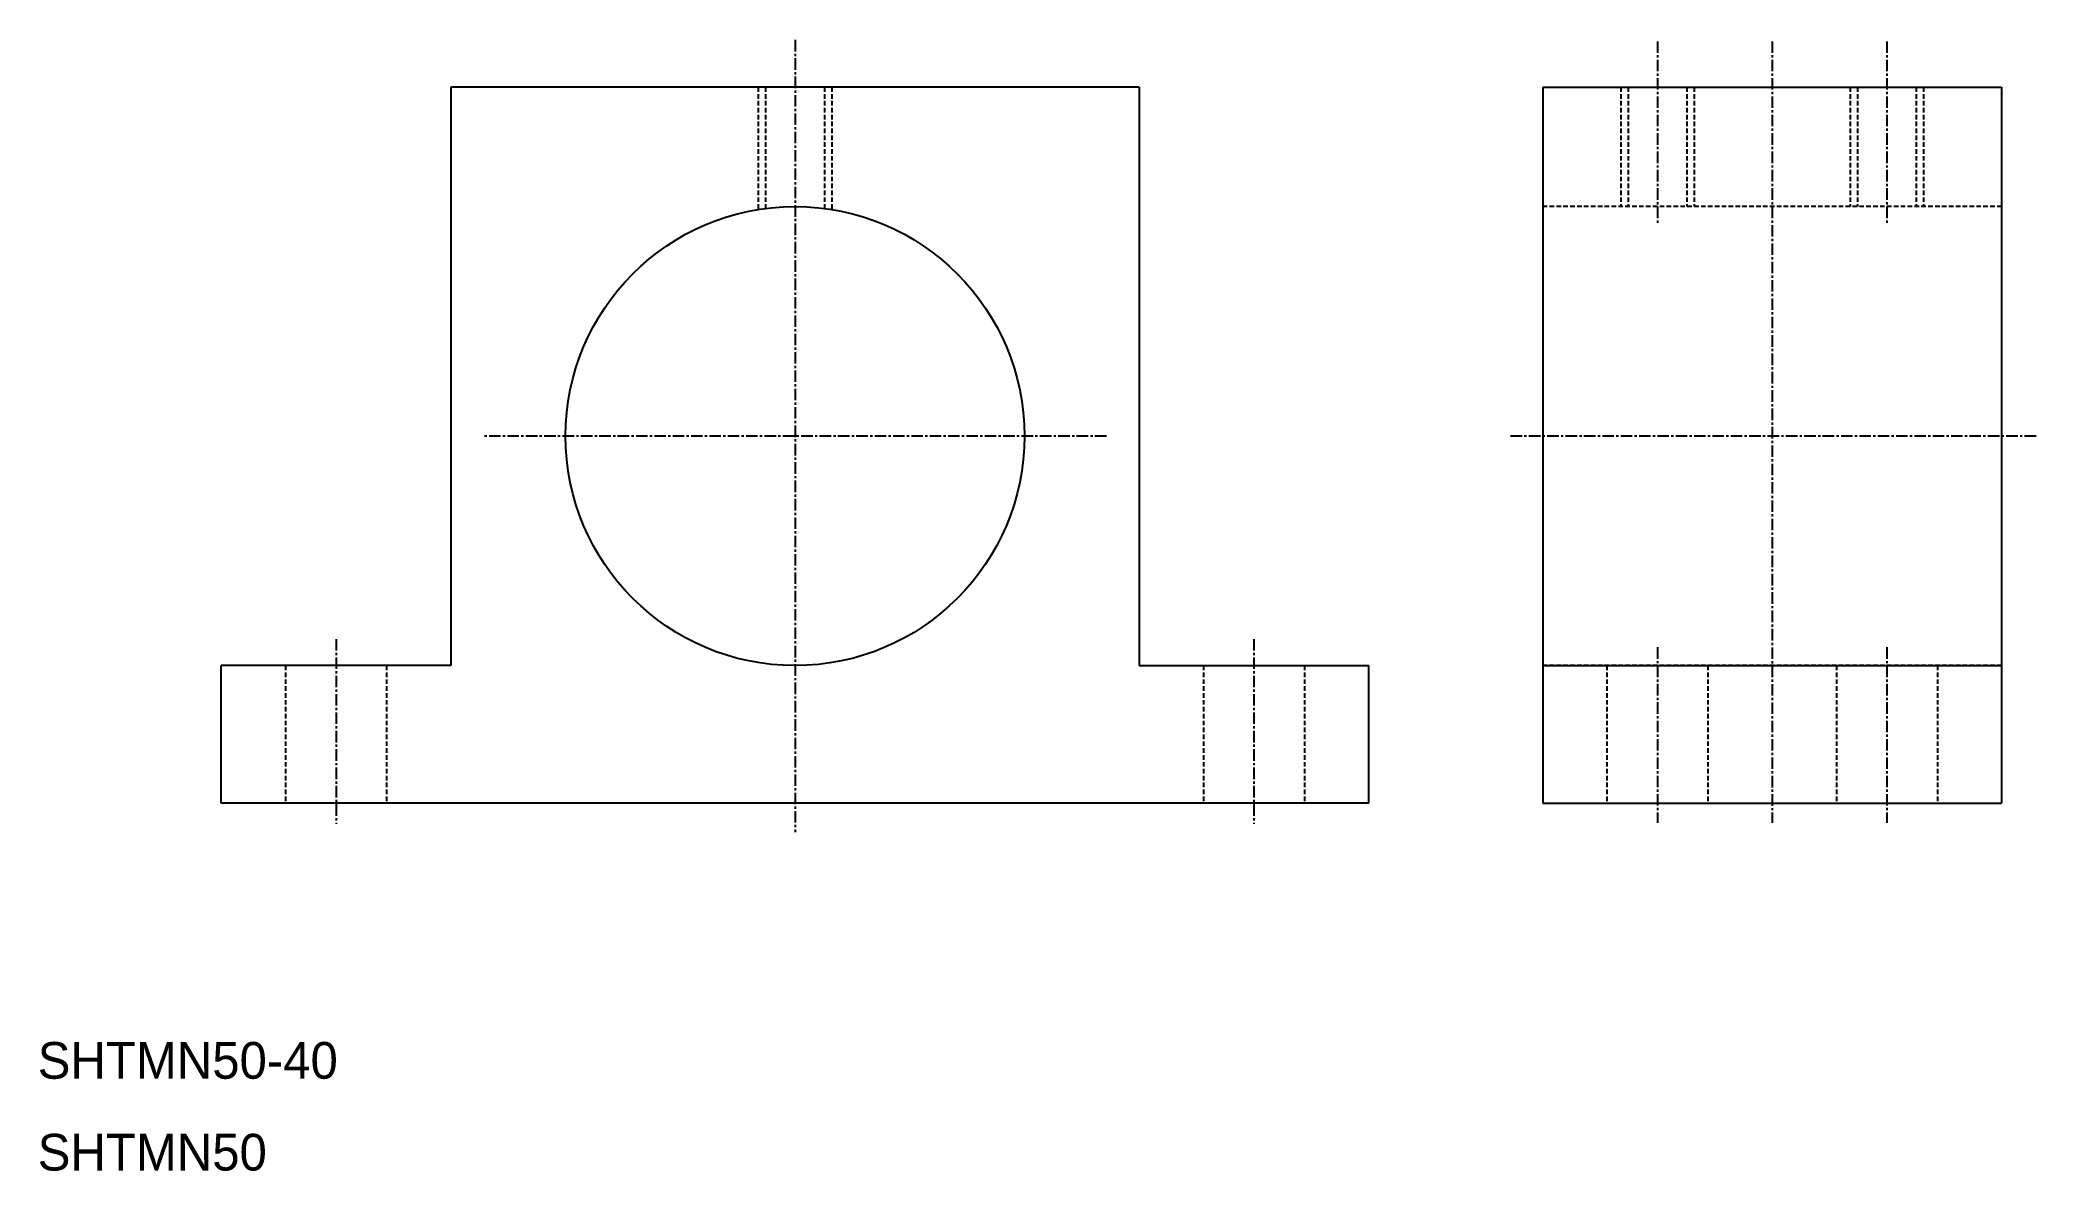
# Model space of a CAD drawing. Extents: x 10 to 228, y 10 to 133.
import ezdxf

# ---------------------------------------------------------------- set-up
doc = ezdxf.new("R2010")
doc.units = 0
doc.linetypes.add('CENTER', pattern=[2, 1.25, -0.25, 0.25, -0.25])
doc.linetypes.add('DASHED', pattern=[0.75, 0.5, -0.25])
doc.layers.get('0').update_dxf_attribs({"linetype": 'CONTINUOUS'})
doc.layers.add('CENTER', color=1, linetype='CENTER')

msp = doc.modelspace()

# ---------------------------------------------------------------- linework, layer by layer
at = {"color": 7, "linetype": 'CONTINUOUS'}
for p, q in [((130, 128), (55, 128)), ((55, 128), (55, 65)), ((130, 128), (130, 65)), ((173.95, 128), (223.95, 128)), ((173.95, 128), (173.95, 50)), ((223.95, 128), (223.95, 50)), ((55, 65), (30, 65)), ((30, 50), (30, 65)), ((130, 65), (155, 65)), ((155, 50), (155, 65)), ((173.95, 65), (223.95, 65)), ((155, 50), (30, 50)), ((92.5, 50), (92.5, 50)), ((123.75, 50), (123.75, 50)), ((173.95, 50), (223.95, 50))]:
    msp.add_line(p, q, dxfattribs=at)
at = {"color": 3, "linetype": 'DASHED'}
for p, q in [((88.5, 128), (88.5, 114.68)), ((89.3, 128), (89.3, 114.79)), ((95.7, 128), (95.7, 114.79)), ((96.5, 128), (96.5, 114.68)), ((182.45, 128), (182.45, 115)), ((183.25, 128), (183.25, 115)), ((189.65, 128), (189.65, 115)), ((190.45, 128), (190.45, 115)), ((207.45, 128), (207.45, 115)), ((208.25, 128), (208.25, 115)), ((214.65, 128), (214.65, 115)), ((215.45, 128), (215.45, 115)), ((223.95, 115), (173.95, 115)), ((37, 65), (37, 50)), ((48, 65), (48, 50)), ((137, 65), (137, 50)), ((148, 65), (148, 50)), ((223.95, 65), (173.95, 65)), ((180.95, 65), (180.95, 50)), ((191.95, 65), (191.95, 50)), ((205.95, 65), (205.95, 50)), ((216.95, 65), (216.95, 50))]:
    msp.add_line(p, q, dxfattribs=at)
at = {"color": 7, "linetype": 'CONTINUOUS'}
msp.add_circle((92.5, 90), 25, dxfattribs=at)
at = {"layer": 'CENTER', "color": 1, "linetype": 'CENTER'}
for p, q in [((92.5, 133.15), (92.5, 46.85)), ((186.45, 132.99), (186.45, 113)), ((198.95, 132.99), (198.95, 47.86)), ((211.45, 132.99), (211.45, 113)), ((126.43, 90), (58.57, 90)), ((227.7, 90), (170.2, 90)), ((42.5, 67.89), (42.5, 47.78)), ((142.5, 67.89), (142.5, 47.78)), ((186.45, 67), (186.45, 47.86)), ((211.45, 67), (211.45, 47.86))]:
    msp.add_line(p, q, dxfattribs=at)

# ---------------------------------------------------------------- texts
at = {"color": 7, "linetype": 'CONTINUOUS'}
for s, p in [('SHTMN50-40', (10, 20)), ('SHTMN50', (10, 10))]:
    msp.add_text(s, height=4, dxfattribs=at).set_placement(p)

doc.saveas('drawing.dxf')
